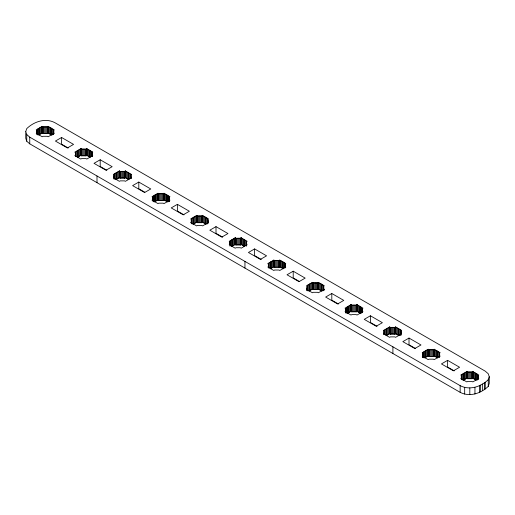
<?xml version="1.0" encoding="UTF-8"?>
<svg xmlns="http://www.w3.org/2000/svg" width="515" height="515" viewBox="0 0 515 515"><rect width="100%" height="100%" fill="white"/><g stroke="black" fill="none" stroke-linecap="round" stroke-linejoin="round"><path stroke-width="0.77" d="M37.016 130.314L37.016 132.844L36.211 133.308L42.198 136.758L42.996 136.295L47.38 136.295L48.178 136.758L54.165 133.308L53.36 132.844L53.36 130.314L54.165 129.851L48.178 126.394L47.38 126.857L42.996 126.857L42.198 126.394L36.211 129.851L37.016 130.314L37.016 134.331M114.221 174.888L114.221 177.418L113.416 177.881L119.403 181.332L120.201 180.874L124.585 180.874L125.383 181.332L131.37 177.881L130.565 177.418L130.565 174.888L131.37 174.424L125.383 170.974L124.585 171.431L120.201 171.431L119.403 170.974L113.416 174.424L114.221 174.888L114.221 178.905M152.82 197.174L152.82 199.704L152.022 200.168L158.002 203.618L158.8 203.161L163.184 203.161L163.989 203.618L169.969 200.168L169.171 199.704L169.171 197.174L169.969 196.711L163.989 193.26L163.184 193.717L158.8 193.717L158.002 193.26L152.022 196.711L152.82 197.174L152.82 201.191M191.426 219.461L191.426 221.991L190.621 222.454L196.608 225.905L197.406 225.448L201.79 225.448L202.588 225.905L208.569 222.454L207.77 221.991L207.77 219.461L208.569 218.997L202.588 215.547L201.79 216.004L197.406 216.004L196.608 215.547L190.621 218.997L191.426 219.461L191.426 223.478M229.735 244.496L230.025 241.747L229.227 241.284L235.207 237.833L236.005 238.291L240.389 238.291L241.187 237.833L247.174 241.284L246.376 241.747L246.376 246.209M246.376 241.747L246.376 244.277L247.174 244.741L241.187 248.191L240.389 247.734L236.005 247.734L235.207 248.191L229.227 244.741L230.025 244.277L229.735 243.016M268.341 266.783L268.624 264.034L267.826 263.571L273.813 260.12L274.611 260.577L278.995 260.577L279.793 260.12L285.774 263.571L284.975 264.034L284.975 268.051M284.975 264.034L284.975 266.564L285.774 267.028L279.793 270.478L278.995 270.021L274.611 270.021L273.813 270.478L267.826 267.028L268.624 266.564L268.341 265.302M307.23 286.321L307.23 288.851L306.431 289.314L312.412 292.771L313.21 292.308L317.594 292.308L318.392 292.771L324.379 289.314L323.575 288.851L323.575 286.321L324.379 285.857L318.392 282.407L317.594 282.864L313.21 282.864L312.412 282.407L306.431 285.857L307.23 286.321L307.23 290.338M345.546 311.356L345.829 308.607L345.031 308.144L351.011 304.693L351.816 305.157L356.2 305.157L356.998 304.693L362.978 308.144L362.18 308.607L362.18 312.624M384.435 330.894L384.435 333.424L383.63 333.887L389.617 337.344L390.415 336.881L394.799 336.881L395.597 337.344L401.584 333.887L400.779 333.424L400.779 330.894L401.584 330.43L395.597 326.98L394.799 327.443L390.415 327.443L389.617 326.98L383.63 330.43L384.435 330.894L384.435 334.608M423.034 353.181L423.034 355.71L422.236 356.174L428.216 359.631L429.021 359.167L433.398 359.167L434.203 359.631L440.183 356.174L439.385 355.71L439.385 353.181L440.183 352.717L434.203 349.267L433.398 349.73L429.021 349.73L428.216 349.267L422.236 352.717L423.034 353.181L423.034 357.198M461.35 378.963L461.64 375.467L460.835 375.004L466.822 371.553L467.62 372.017L472.004 372.017L472.802 371.553L478.789 375.004L477.984 375.467L477.984 379.484M25.75 131.576L26.748 128.615C33.984 121.579 45.41 117.703 54.841 122.667L485.252 371.161L488.252 373.768L489.25 376.735L489.25 383.424L488.252 386.385C481.016 393.421 469.59 397.297 460.159 392.333L29.748 143.84L26.748 141.232L25.75 138.265L25.75 131.576L26.748 134.544L26.748 141.232M488.252 386.385L488.252 379.697L489.25 376.735M75.615 152.601L75.615 155.131L74.817 155.594L80.797 159.045L81.602 158.588L85.979 158.588L86.784 159.045L92.764 155.594L91.966 155.131L91.966 152.601L92.764 152.137L86.784 148.687L85.979 149.144L81.602 149.144L80.797 148.687L74.817 152.137L75.615 152.601L75.615 156.618M26.748 134.544L29.748 137.151L460.159 385.651C469.59 390.608 481.016 386.733 488.252 379.697M51.635 128.396L51.635 135.085L48.178 133.082L47.38 133.546L42.996 133.546L42.198 133.082L38.734 135.085L38.734 128.396M61.594 137.486L55.414 141.052L67.381 147.96L73.561 144.393L61.594 137.486L61.594 144.174L68.244 148.011M90.241 150.683L90.241 157.371L86.784 155.369L85.979 155.833L81.602 155.833L80.797 155.369L77.34 157.371L77.34 150.683M100.193 159.772L94.02 163.339L105.987 170.246L112.161 166.68L100.193 159.772L100.193 166.461L106.843 170.298M128.84 172.969L128.84 179.658L125.383 177.656L124.585 178.119L120.201 178.119L119.403 177.656L115.939 179.658L115.939 172.969M138.799 182.059L132.619 185.625L144.586 192.533L150.766 188.966L138.799 182.059L138.799 188.748L144.779 192.198M167.446 195.256L167.446 201.944L163.989 199.942L163.184 200.406L158.8 200.406L158.002 199.942L154.545 201.944L154.545 195.256M177.398 204.346L171.225 207.912L183.192 214.819L189.366 211.253L177.398 204.346L177.398 211.034L184.048 214.871M206.045 217.542L206.045 224.231L202.588 222.229L201.79 222.692L197.406 222.692L196.608 222.229L193.144 224.231L193.144 217.542M216.004 226.632L209.824 230.199L221.791 237.106L227.971 233.54L216.004 226.632L216.004 233.321L222.654 237.157M244.651 239.829L244.651 246.518L241.187 244.522L240.389 244.979L236.005 244.979L235.207 244.522L231.75 246.518L231.75 239.829M254.603 248.919L248.43 252.485L260.397 259.393L266.57 255.826L254.603 248.919L254.603 255.607L261.253 259.444M283.25 262.116L283.25 268.804L279.793 266.809L278.995 267.266L274.611 267.266L273.813 266.809L270.349 268.804L270.349 262.116M293.209 271.205L287.029 274.772L298.996 281.679L305.176 278.113L293.209 271.205L293.209 277.894L299.189 281.351M321.856 284.402L321.856 291.091L318.392 289.095L317.594 289.552L313.21 289.552L312.412 289.095L308.955 291.091L308.955 284.402M331.808 293.492L325.635 297.058L337.602 303.966L343.775 300.399L331.808 293.492L331.808 300.181L338.458 304.017M360.455 306.689L360.455 313.378L356.998 311.382L356.2 311.839L351.816 311.839L351.011 311.382L347.554 313.378L347.554 306.689M370.414 315.779L364.234 319.345L376.201 326.253L382.381 322.686L370.414 315.779L370.414 322.467L377.057 326.304M399.061 328.976L399.061 335.664L395.597 333.669L394.799 334.126L390.415 334.126L389.617 333.669L386.16 335.664L386.16 328.976M409.013 338.065L402.839 341.632L414.807 348.539L420.98 344.973L409.013 338.065L409.013 344.754L415.663 348.591M437.66 351.262L437.66 357.951L434.203 355.955L433.398 356.412L429.021 356.412L428.216 355.955L424.759 357.951L424.759 351.262M447.619 360.352L441.439 363.918L453.406 370.826L459.586 367.259L447.619 360.352L447.619 367.041L454.262 370.877M476.266 373.549L476.266 380.237L472.802 378.242L472.004 378.705L467.62 378.705L466.822 378.242L463.365 380.237L463.365 373.549M477.984 375.467L477.984 377.997L478.789 378.461L472.802 381.918L472.004 381.454L467.62 381.454L466.822 381.918L460.835 378.461L461.64 377.997L461.35 376.735M362.18 308.607L362.18 311.137L362.978 311.601L356.998 315.058L356.2 314.594L351.816 314.594L351.011 315.058L345.031 311.601L345.829 311.137L345.546 309.876M485.252 382.304L485.252 388.992M484.351 382.825L484.351 389.514M482.355 383.978L482.355 390.666M480.366 385.123L480.366 391.812M479.465 385.651L479.465 392.333M478.203 376.098L478.203 377.585M478.113 375.396L478.113 379.555M477.289 374.141L477.289 380.089M475.796 373.278L475.796 379.967M475.326 373.008L475.326 379.697M474.946 387.377L474.946 394.065M474.302 372.416L474.302 379.104M473.272 371.824L473.272 378.512M472.802 371.553L472.802 378.242M472.68 371.624L472.68 378.313M472.403 371.785L472.403 378.474M472.126 371.939L472.126 378.628M472.004 372.017L472.004 378.705M470.916 371.888L470.916 378.577M469.815 371.849L469.815 378.538M469.815 387.956L469.815 394.644M468.708 371.888L468.708 378.577M467.62 372.017L467.62 378.705M467.498 371.939L467.498 378.628M467.221 371.785L467.221 378.474M466.944 371.624L466.944 378.313M466.822 371.553L466.822 378.242M466.352 371.824L466.352 378.512M465.322 372.416L465.322 379.104M464.678 387.377L464.678 394.065M464.298 373.008L464.298 379.697M463.828 373.278L463.828 379.967M462.335 374.141L462.335 380.089M461.64 375.467L461.64 379.484M461.511 375.396L461.421 379.6M461.305 374.733L461.305 379.195M460.159 385.651L460.159 392.333M439.668 354.449L439.668 355.936M439.598 353.811L439.598 355.298M439.507 353.11L439.507 357.268M439.385 353.181L439.385 357.198M438.69 351.854L438.69 357.056M437.196 350.992L437.196 357.68M436.726 350.721L436.726 357.41M435.696 350.129L435.696 356.818M434.666 349.537L434.666 356.226M434.203 349.267L434.203 355.955M434.074 349.337L434.074 356.026M433.804 349.498L433.804 356.187M433.527 349.653L433.527 356.341M433.398 349.73L433.398 356.412M432.31 349.601L432.31 356.29M431.21 349.563L431.21 356.251M430.109 349.601L430.109 356.29M429.021 349.73L429.021 356.412M428.892 349.653L428.892 356.341M428.622 349.498L428.622 356.187M428.345 349.337L428.345 356.026M428.216 349.267L428.216 355.955M427.753 349.537L427.753 356.226M426.723 350.129L426.723 356.818M425.693 350.721L425.693 357.41M425.229 350.992L425.229 357.68M423.729 351.854L423.729 357.803M422.912 353.11L422.912 357.268M422.821 353.811L422.821 357.313M422.706 352.447L422.751 357.416M422.635 352.949L422.635 357.429M401.069 332.162L401.069 333.649M400.998 331.525L400.998 333.752M400.908 330.823L400.908 335.284M400.779 330.894L400.779 335.355M400.084 329.568L400.084 334.769M398.591 328.705L398.591 335.394M398.121 328.435L398.121 335.123M397.097 327.843L397.097 334.531M396.067 327.25L396.067 333.939M395.597 326.98L395.597 333.669M395.475 327.051L395.475 333.739M395.198 327.212L395.198 333.9M394.921 327.366L394.921 334.055M394.799 327.443L394.799 334.126M393.711 327.315L393.711 334.003M392.906 346.82L392.906 353.509M392.61 327.276L392.61 333.965M391.503 327.315L391.503 334.003M390.415 327.443L390.415 334.126M390.293 327.366L390.293 334.055M390.016 327.212L390.016 333.9M389.739 327.051L389.739 333.739M389.617 326.98L389.617 333.669M389.147 327.25L389.147 333.939M388.123 327.843L388.123 334.531M387.093 328.435L387.093 335.123M386.623 328.705L386.623 335.394M385.13 329.568L385.13 334.769M384.306 330.823L384.306 334.538M384.216 331.525L384.216 334.493M384.1 330.16L384.1 334.621M384.036 330.662L384.036 334.377M362.393 309.238L362.393 310.725M362.303 311.208L362.303 312.695M361.485 307.281L361.485 313.229M359.991 306.419L359.991 313.107M359.522 306.148L359.522 312.837M358.492 305.556L358.492 312.245M357.468 304.964L357.468 311.652M356.998 304.693L356.998 311.382M356.869 304.764L356.869 311.453M356.599 304.925L356.599 311.614M356.322 305.08L356.322 311.768M356.2 305.157L356.2 311.839M355.112 305.028L355.112 311.717M354.005 304.989L354.005 311.678M352.904 305.028L352.904 311.717M351.816 305.157L351.816 311.839M351.687 305.08L351.687 311.768M351.417 304.925L351.417 311.614M351.14 304.764L351.14 311.453M351.011 304.693L351.011 311.382M350.548 304.964L350.548 311.652M349.518 305.556L349.518 312.245M348.488 306.148L348.488 312.837M348.024 306.419L348.024 313.107M346.524 307.281L346.524 313.229M345.829 308.607L345.829 313.069M345.707 311.208L345.707 312.695M345.617 309.238L345.617 311.466M323.98 289.082L323.98 290.569M323.793 286.952L323.793 288.439M323.703 288.921L323.703 290.409M323.575 286.321L323.575 290.338M322.886 284.995L322.886 290.943M321.386 284.132L321.386 290.821M320.922 283.862L320.922 290.55M319.892 283.269L319.892 289.958M318.862 282.677L318.862 289.359M318.392 282.407L318.392 289.095M318.27 282.478L318.27 289.166M317.993 282.638L317.993 289.321M317.716 282.793L317.716 289.482M317.594 282.864L317.594 289.552M316.506 282.741L316.506 289.43M315.405 282.703L315.405 289.391M314.298 282.741L314.298 289.43M313.21 282.864L313.21 289.552M313.088 282.793L313.088 289.482M312.811 282.638L312.811 289.321M312.534 282.478L312.534 289.166M312.412 282.407L312.412 289.095M311.942 282.677L311.942 289.359M310.918 283.269L310.918 289.958M309.888 283.862L309.888 290.55M309.418 284.132L309.418 290.821M307.925 284.995L307.925 290.943M307.101 288.921L307.101 290.409M307.011 286.952L307.011 289.179M306.831 289.082L306.831 290.569M285.31 263.3L285.31 264.787M285.265 265.302L285.265 266.783M285.188 264.665L285.188 266.152M284.28 262.708L284.28 267.909M282.786 261.845L282.786 268.534M282.317 261.575L282.317 268.264M281.287 260.983L281.287 267.671M280.263 260.39L280.263 267.073M279.793 260.12L279.793 266.809M279.671 260.191L279.671 266.879M279.394 260.352L279.394 267.034M279.117 260.506L279.117 267.195M278.995 260.577L278.995 267.266M277.907 260.455L277.907 267.143M276.8 260.416L276.8 267.105M275.699 260.455L275.699 267.143M274.611 260.577L274.611 267.266M274.482 260.506L274.482 267.195M274.212 260.352L274.212 267.034M273.935 260.191L273.935 266.879M273.813 260.12L273.813 266.809M273.343 260.39L273.343 267.073M272.313 260.983L272.313 267.671M271.283 261.575L271.283 268.264M270.819 261.845L270.819 268.534M269.319 262.708L269.319 267.909M268.624 264.034L268.624 268.051M268.412 264.665L268.412 266.152M268.296 263.3L268.296 264.787M246.659 243.016L246.659 244.496M246.588 242.378L246.588 244.606M245.681 240.421L245.681 245.623M244.953 261.401L244.953 268.09M244.181 239.559L244.181 246.247M243.717 239.288L243.717 245.977M242.687 238.696L242.687 245.385M241.657 238.104L241.657 244.786M241.187 237.833L241.187 244.522M241.065 237.904L241.065 244.593M240.788 238.065L240.788 244.747M240.518 238.22L240.518 244.908M240.389 238.291L240.389 244.979M239.301 238.168L239.301 244.857M238.2 238.13L238.2 244.818M237.093 238.168L237.093 244.857M236.005 238.291L236.005 244.979M235.883 238.22L235.883 244.908M235.606 238.065L235.606 244.747M235.329 237.904L235.329 244.593M235.207 237.833L235.207 244.522M234.737 238.104L234.737 244.786M233.713 238.696L233.713 245.385M232.683 239.288L232.683 245.977M232.214 239.559L232.214 246.247M230.72 240.421L230.72 245.623M230.025 241.747L230.025 246.209M229.812 242.378L229.812 244.606M208.06 220.729L208.06 222.21M207.989 220.092L207.899 223.549M207.77 219.461L207.77 223.478M207.075 218.135L207.075 224.083M205.582 217.272L205.582 223.961M205.112 217.002L205.112 223.69M204.082 216.409L204.082 223.098M203.058 215.817L203.058 222.499M202.588 215.547L202.588 222.229M202.466 215.618L202.466 222.306M202.189 215.772L202.189 222.461M201.912 215.933L201.912 222.622M201.79 216.004L201.79 222.692M200.702 215.882L200.702 222.57M199.595 215.843L199.595 222.532M198.494 215.882L198.494 222.57M197.406 216.004L197.406 222.692M197.284 215.933L197.284 222.622M197.007 215.772L197.007 222.461M196.73 215.618L196.73 222.306M196.608 215.547L196.608 222.229M196.138 215.817L196.138 222.499M195.108 216.409L195.108 223.098M194.078 217.002L194.078 223.69M193.614 217.272L193.614 223.961M192.114 218.135L192.114 224.083M191.297 222.062L191.297 223.549M191.207 220.092L191.207 221.572M169.57 199.936L169.57 201.423M169.384 197.805L169.384 200.032M169.293 199.775L169.293 201.262M169.171 197.174L169.171 201.191M168.476 195.848L168.476 201.79M166.976 194.985L166.976 201.674M166.512 194.715L166.512 201.404M165.482 194.123L165.482 200.811M164.452 193.524L164.452 200.213M163.989 193.26L163.989 199.942M163.86 193.331L163.86 200.02M163.583 193.486L163.583 200.174M163.313 193.646L163.313 200.335M163.184 193.717L163.184 200.406M162.096 193.595L162.096 200.284M160.995 193.556L160.995 200.245M159.888 193.595L159.888 200.284M158.8 193.717L158.8 200.406M158.678 193.646L158.678 200.335M158.401 193.486L158.401 200.174M158.131 193.331L158.131 200.02M158.002 193.26L158.002 199.942M157.532 193.524L157.532 200.213M156.509 194.123L156.509 200.811M155.479 194.715L155.479 201.404M155.009 194.985L155.009 201.674M153.515 195.848L153.515 201.79M152.607 197.805L152.53 199.923M130.965 174.656L130.965 178.37M130.9 174.154L130.9 178.615M130.784 175.518L130.784 178.486M130.694 174.817L130.694 178.531M130.565 174.888L130.565 178.602M129.87 173.561L129.87 178.763M128.377 172.699L128.377 179.387M127.907 172.428L127.907 179.117M126.877 171.836L126.877 178.525M125.853 171.238L125.853 177.926M125.383 170.974L125.383 177.656M125.261 171.044L125.261 177.733M124.984 171.199L124.984 177.887M124.707 171.36L124.707 178.048M124.585 171.431L124.585 178.119M123.497 171.308L123.497 177.997M122.39 171.27L122.39 177.958M121.289 171.308L121.289 177.997M120.201 171.431L120.201 178.119M120.079 171.36L120.079 178.048M119.802 171.199L119.802 177.887M119.525 171.044L119.525 177.733M119.403 170.974L119.403 177.656M118.933 171.238L118.933 177.926M117.903 171.836L117.903 178.525M116.879 172.428L116.879 179.117M116.409 172.699L116.409 179.387M114.916 173.561L114.916 178.763M114.092 174.817L114.092 179.272M114.002 175.518L114.002 177.746M97 175.976L97 182.664M92.365 152.369L92.365 156.084M92.294 151.867L92.294 156.328M92.179 153.232L92.179 156.2M92.088 152.53L92.088 156.245M91.966 152.601L91.966 156.618M91.271 151.275L91.271 156.476M89.771 150.412L89.771 157.101M89.307 150.142L89.307 156.83M88.277 149.55L88.277 156.238M87.247 148.951L87.247 155.639M86.784 148.687L86.784 155.369M86.655 148.758L86.655 155.446M86.378 148.912L86.378 155.601M86.108 149.073L86.108 155.762M85.979 149.144L85.979 155.833M84.891 149.022L84.891 155.71M83.791 148.983L83.791 155.665M82.69 149.022L82.69 155.71M81.602 149.144L81.602 155.833M81.473 149.073L81.473 155.762M81.196 148.912L81.196 155.601M80.926 148.758L80.926 155.446M80.797 148.687L80.797 155.369M80.334 148.951L80.334 155.639M79.304 149.55L79.304 156.238M78.274 150.142L78.274 156.83M77.804 150.412L77.804 157.101M76.31 151.275L76.31 156.476M75.493 152.53L75.493 156.245M53.76 130.083L53.76 133.797M53.695 129.58L53.695 134.042M53.579 130.939L53.579 134.447M53.489 130.244L53.489 134.402M53.36 130.314L53.36 134.331M52.665 128.988L52.665 134.93M51.172 128.126L51.172 134.814M50.702 127.855L50.702 134.544M49.678 127.263L49.678 133.952M48.648 126.664L48.648 133.353M48.178 126.394L48.178 133.082M48.056 126.471L48.056 133.16M47.779 126.626L47.779 133.314M47.502 126.787L47.502 133.475M47.38 126.857L47.38 133.546M46.292 126.735L46.292 133.424M45.185 126.696L45.185 133.379M44.084 126.735L44.084 133.424M42.996 126.857L42.996 133.546M42.874 126.787L42.874 133.475M42.597 126.626L42.597 133.314M42.32 126.471L42.32 133.16M42.198 126.394L42.198 133.082M41.728 126.664L41.728 133.353M40.698 127.263L40.698 133.952M39.674 127.855L39.674 134.544M39.204 128.126L39.204 134.814M37.711 128.988L37.711 134.93M36.887 130.244L36.887 134.402M36.797 130.939L36.797 132.426M29.748 137.151L29.748 143.84"/></g></svg>
